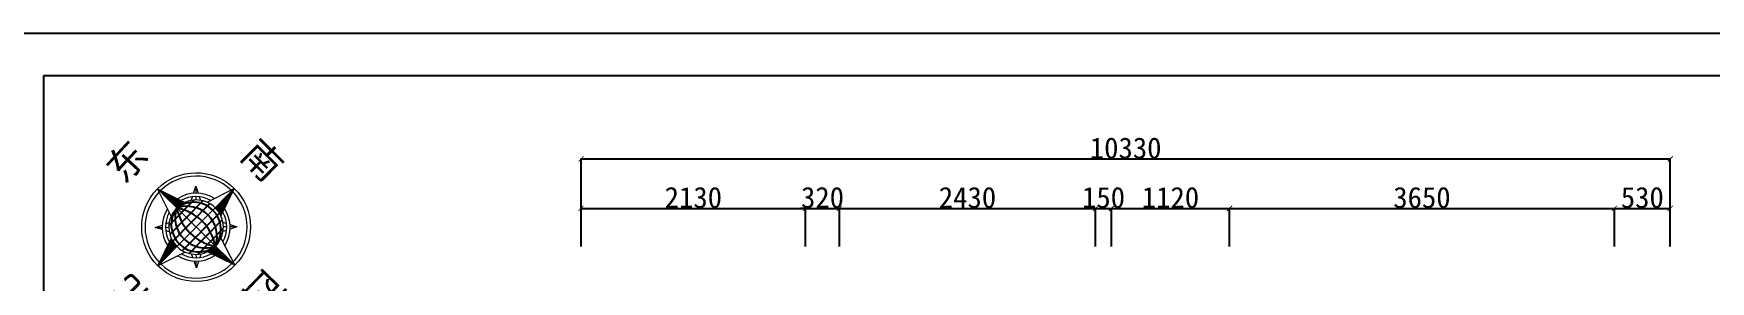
# Model space of a CAD drawing. Header units: millimetres. Extents: x -113526 to 211532, y -79714 to 28306.
# Drawn here: x 150122 to 166026, y -2629 to -278 of the extents above; entities that cross this region are included whole.
import ezdxf

# ---------------------------------------------------------------- set-up
doc = ezdxf.new("R2010")
doc.units = ezdxf.units.MM
doc.header["$PDMODE"] = 35
for name, color, linetype in [('10线框', 8, 'Continuous'), ('填充', 8, 'Continuous'), ('文字说明', 4, 'Continuous')]:
    doc.layers.add(name, color=color, linetype=linetype)
doc.layers.add('内线', color=8, linetype='Continuous', lineweight=9)
doc.layers.add('外线', color=4, linetype='Continuous', lineweight=15)
doc.styles.add('宋体', font='', dxfattribs={"width": 0.7})
doc.styles.add('标准', font='simhei.ttf')
doc.styles.get('宋体').set_extended_font_data('新宋体')
doc.dimstyles.new('50', dxfattribs={"dimtxt": 120, "dimasz": 50, "dimexe": 1, "dimexo": 1, "dimgap": 1, "dimtad": 1, "dimdec": 0, "dimtxsty": '标准', "dimblk": 'ARCHTICK', "dimcen": 0, "dimdle": 1, "dimclrd": 157, "dimclre": 157, "dimclrt": 40, "dimadec": 0, "dimazin": 0, "dimtfac": 1, "dimtdec": 0, "dimtix": 1, "dimtmove": 2, "dimatfit": 3, "dimldrblk": 'DOT', "dimfxl": 100, "dimarcsym": 0})

# ---------------------------------------------------------------- blocks, each defined once
blk = doc.blocks.new('图框')
at = {"layer": '10线框', "color": 4}
blk.add_lwpolyline([(320670, -86662), (301520, -86662), (301520, -100262), (320670, -100262)], close=True, dxfattribs=at)
blk = doc.blocks.new('*X105')
at = {"color": 0, "linetype": 'ByBlock'}
for p, q in [((-215.75, 162.49), (-215.747, 162.49)), ((-215.75, 162.48), (-215.743, 162.48)), ((-215.75, 162.47), (-215.74, 162.47)), ((-215.75, 162.46), (-215.737, 162.46)), ((-215.75, 162.45), (-215.733, 162.45)), ((-215.75, 162.44), (-215.73, 162.44)), ((-215.75, 162.43), (-215.727, 162.43)), ((-215.75, 162.42), (-215.723, 162.42)), ((-215.75, 162.41), (-215.72, 162.41)), ((-215.75, 162.4), (-215.717, 162.4)), ((-215.75, 162.39), (-215.713, 162.39)), ((-215.75, 162.38), (-215.71, 162.38)), ((-215.75, 162.37), (-215.707, 162.37)), ((-215.75, 162.36), (-215.703, 162.36)), ((-215.75, 162.35), (-215.7, 162.35)), ((-215.75, 162.34), (-215.697, 162.34)), ((-215.75, 162.33), (-215.693, 162.33)), ((-215.75, 162.32), (-215.69, 162.32)), ((-215.75, 162.31), (-215.687, 162.31)), ((-215.75, 162.3), (-215.683, 162.3)), ((-215.75, 162.29), (-215.68, 162.29)), ((-215.75, 162.28), (-215.677, 162.28)), ((-215.75, 162.27), (-215.673, 162.27)), ((-215.75, 162.26), (-215.67, 162.26)), ((-215.75, 162.25), (-215.667, 162.25))]:
    blk.add_line(p, q, dxfattribs=at)
blk = doc.blocks.new('A$C2CD672AE')
at = {"layer": '内线'}
for p, q in [((1439, 2139), (1490, 716)), ((1073, 1791), (1139, 1730)), ((1828, 1818), (1767, 1753)), ((1171, 1700), (1204, 1670)), ((1737, 1720), (1707, 1688)), ((2175, 1453), (753, 1402)), ((1101, 1037), (1161, 1102)), ((1192, 1134), (1222, 1167)), ((1757, 1155), (1725, 1185)), ((1855, 1064), (1790, 1124))]:
    blk.add_line(p, q, dxfattribs=at)
blk.add_ellipse((1464, 1427), major_axis=(711, 26), ratio=1, start_param=3.141978264177717, end_param=9.425163571357302, dxfattribs=at)
at = {"layer": '填充'}
for p, q in [((1150, 1594), (1766, 1616)), ((1219, 1686), (1690, 1703)), ((1117, 1504), (1805, 1529)), ((1123, 1326), (1812, 1351)), ((1163, 1239), (1779, 1261)), ((1239, 1152), (1709, 1169))]:
    blk.add_line(p, q, dxfattribs=at)
for centre, major_axis, start_param, end_param in [((1512, 1429), (359, 13), 1.703934, 4.579254), ((1638, 1434), (396, 14), 2.024394, 4.258792), ((1978, 1446), (624, 23), 2.535824, 3.747363), ((1417, 1426), (359, 13), -1.437658, 1.437662), ((1291, 1421), (396, 14), -1.117199, 1.117198), ((951, 1409), (624, 23), -0.605771, 0.605769)]:
    blk.add_ellipse(centre, major_axis=major_axis, ratio=1, start_param=start_param, end_param=end_param, dxfattribs=at)
at = {"layer": '外线', "color": 4}
for p, q in [((1326, 1755), (1439, 2139)), ((1439, 2139), (1578, 1764)), ((1119, 1708), (1073, 1791)), ((1073, 1791), (1160, 1752)), ((1745, 1773), (1828, 1818)), ((1828, 1818), (1788, 1732)), ((753, 1402), (1127, 1542)), ((1166, 1621), (1142, 1665)), ((1204, 1732), (1249, 1711)), ((1658, 1726), (1702, 1749)), ((1768, 1688), (1748, 1642)), ((1792, 1566), (2175, 1453)), ((1136, 1289), (753, 1402)), ((2175, 1453), (1801, 1313)), ((1101, 1037), (1140, 1123)), ((1160, 1167), (1181, 1212)), ((1270, 1129), (1226, 1105)), ((1602, 1100), (1490, 716)), ((1724, 1123), (1679, 1144)), ((1762, 1233), (1786, 1190)), ((1855, 1064), (1769, 1103)), ((1810, 1147), (1855, 1064)), ((1184, 1082), (1101, 1037)), ((1490, 716), (1350, 1090))]:
    blk.add_line(p, q, dxfattribs=at)
for major_axis, start_param, end_param in [((667, 24), 1.593102, 3.119284), ((667, 24), 0.022306, 1.548488), ((444, 16), 1.779546, 2.932844), ((400, 14), 1.84607, 2.866322), ((356, 13), 3.142587, 9.425772), ((444, 16), 0.208747, 1.362046), ((400, 14), 0.275272, 1.295524), ((667, 24), 3.163899, 4.690082), ((444, 16), 3.350341, 4.503639), ((667, 24), -1.548489, -0.022306), ((444, 16), -1.362047, -0.208749), ((400, 14), -1.295523, -0.275271), ((400, 14), 3.416861, 4.437113)]:
    blk.add_ellipse((1464, 1427), major_axis=major_axis, ratio=1, start_param=start_param, end_param=end_param, dxfattribs=at)
at = {"layer": '填充', "zscale": 1423.198896863453}
for p, xscale, yscale, rotation in [((316625, -217920), 1423.198923259011, 1423.198883873476, 2.064354803936039), ((220812, 316588), 1423.198883873476, 1423.198923259011, 92.06435480393606), ((-217884, -313734), 1423.198883873496, 1423.198923259011, 272.064354803936), ((-313697, 220775), 1423.198923259011, 1423.198883873476, 182.064354803936)]:
    blk.add_blockref('*X105', p, dxfattribs=dict(at, xscale=xscale, yscale=yscale, rotation=rotation))
at = {"layer": '文字说明', "color": 4, "style": '宋体'}
for s, rotation, p in [('东', 3.7854, (1155, 2475)), ('北', 91.7842, (426, 1098)), ('南', 271.9394, (2505, 1716)), ('西', 182.5946, (1780, 404))]:
    blk.add_text(s, height=370, rotation=rotation, dxfattribs=at).set_placement(p)
blk = doc.blocks.new('_ArchTick')
at = {"color": 0, "linetype": 'ByBlock', "const_width": 0.15}
blk.add_lwpolyline([(-0.5, -0.5), (0.5, 0.5)], dxfattribs=at)
blk = doc.blocks.new('*D304')
at = {"color": 157, "lineweight": -2, "ltscale": 200, "transparency": 16777216}
for p, q in [((155314, -1936), (157446, -1936)), ((155315, -2299), (155315, -1935)), ((157445, -2299), (157445, -1935))]:
    blk.add_line(p, q, dxfattribs=at)
at = {"layer": 'Defpoints', "color": 0, "ltscale": 200, "transparency": 16777216}
for p in [(157445, -1936), (155315, -2300), (157445, -2300)]:
    blk.add_point(p, dxfattribs=at)
at = {"color": 157, "lineweight": -2, "ltscale": 200, "transparency": 16777216, "xscale": 50, "yscale": 50, "zscale": 50, "rotation": 180}
blk.add_blockref('_ArchTick', (155315, -1936), dxfattribs=at)
at = {"color": 157, "lineweight": -2, "ltscale": 200, "transparency": 16777216, "xscale": 50, "yscale": 50, "zscale": 50}
blk.add_blockref('_ArchTick', (157445, -1936), dxfattribs=at)
at = {"color": 2, "ltscale": 200, "transparency": 16777216, "insert": (156380, -1834), "char_height": 200, "attachment_point": 5, "style": '标准'}
blk.add_mtext('2130', dxfattribs=at)
blk = doc.blocks.new('_Dot')
at = {"color": 0, "linetype": 'ByBlock', "lineweight": -2}
blk.add_line((-0.5, 0), (-1, 0), dxfattribs=at)
at = {"color": 0, "linetype": 'ByBlock', "const_width": 0.5}
blk.add_lwpolyline([(-0.25, 0, 1), (0.25, 0, 1)], format="xyb", close=True, dxfattribs=at)
blk = doc.blocks.new('DOT')
at = {"color": 0, "linetype": 'ByBlock'}
blk.add_line((-0.35, 0), (-1, 0), dxfattribs=at)
at = {"color": 0, "linetype": 'ByBlock', "const_width": 0.35}
blk.add_lwpolyline([(-0.175, 0, 1), (0.175, 0, 1)], format="xyb", close=True, dxfattribs=at)
blk = doc.blocks.new('*D305')
at = {"color": 157, "lineweight": -2, "ltscale": 200, "transparency": 16777216}
for p, q in [((157445, -1936), (157395, -1936)), ((157445, -2299), (157445, -1935)), ((157445, -1936), (157765, -1936)), ((157765, -2299), (157765, -1935)), ((157765, -1936), (157815, -1936))]:
    blk.add_line(p, q, dxfattribs=at)
at = {"layer": 'Defpoints', "color": 0, "ltscale": 200, "transparency": 16777216}
for p in [(157765, -1936), (157445, -2300), (157765, -2300)]:
    blk.add_point(p, dxfattribs=at)
at = {"color": 157, "lineweight": -2, "ltscale": 200, "transparency": 16777216, "xscale": 50, "yscale": 50, "zscale": 50}
blk.add_blockref('_ArchTick', (157445, -1936), dxfattribs=at)
at = {"color": 157, "lineweight": -2, "ltscale": 200, "transparency": 16777216, "xscale": 50, "yscale": 50, "zscale": 50, "rotation": 180}
blk.add_blockref('_ArchTick', (157765, -1936), dxfattribs=at)
at = {"color": 2, "ltscale": 200, "transparency": 16777216, "insert": (157605, -1834), "char_height": 200, "attachment_point": 5, "style": '标准'}
blk.add_mtext('320', dxfattribs=at)
blk = doc.blocks.new('*D306')
at = {"color": 157, "lineweight": -2, "ltscale": 200, "transparency": 16777216}
for p, q in [((157764, -1936), (160196, -1936)), ((157765, -2299), (157765, -1935)), ((160195, -2299), (160195, -1935))]:
    blk.add_line(p, q, dxfattribs=at)
at = {"layer": 'Defpoints', "color": 0, "ltscale": 200, "transparency": 16777216}
for p in [(160195, -1936), (157765, -2300), (160195, -2300)]:
    blk.add_point(p, dxfattribs=at)
at = {"color": 157, "lineweight": -2, "ltscale": 200, "transparency": 16777216, "xscale": 50, "yscale": 50, "zscale": 50, "rotation": 180}
blk.add_blockref('_ArchTick', (157765, -1936), dxfattribs=at)
at = {"color": 157, "lineweight": -2, "ltscale": 200, "transparency": 16777216, "xscale": 50, "yscale": 50, "zscale": 50}
blk.add_blockref('_ArchTick', (160195, -1936), dxfattribs=at)
at = {"color": 2, "ltscale": 200, "transparency": 16777216, "insert": (158980, -1834), "char_height": 200, "attachment_point": 5, "style": '标准'}
blk.add_mtext('2430', dxfattribs=at)
blk = doc.blocks.new('*D307')
at = {"color": 157, "lineweight": -2, "ltscale": 200, "transparency": 16777216}
for p, q in [((160195, -1936), (160145, -1936)), ((160195, -2299), (160195, -1935)), ((160195, -1936), (160345, -1936)), ((160345, -2299), (160345, -1935)), ((160345, -1936), (160395, -1936))]:
    blk.add_line(p, q, dxfattribs=at)
at = {"layer": 'Defpoints', "color": 0, "ltscale": 200, "transparency": 16777216}
for p in [(160345, -1936), (160195, -2300), (160345, -2300)]:
    blk.add_point(p, dxfattribs=at)
at = {"color": 157, "lineweight": -2, "ltscale": 200, "transparency": 16777216, "xscale": 50, "yscale": 50, "zscale": 50}
blk.add_blockref('_ArchTick', (160195, -1936), dxfattribs=at)
at = {"color": 157, "lineweight": -2, "ltscale": 200, "transparency": 16777216, "xscale": 50, "yscale": 50, "zscale": 50, "rotation": 180}
blk.add_blockref('_ArchTick', (160345, -1936), dxfattribs=at)
at = {"color": 2, "ltscale": 200, "transparency": 16777216, "insert": (160270, -1834), "char_height": 200, "attachment_point": 5, "style": '标准'}
blk.add_mtext('150', dxfattribs=at)
blk = doc.blocks.new('*D308')
at = {"color": 157, "lineweight": -2, "ltscale": 200, "transparency": 16777216}
for p, q in [((160344, -1936), (161466, -1936)), ((160345, -2299), (160345, -1935)), ((161465, -2299), (161465, -1935))]:
    blk.add_line(p, q, dxfattribs=at)
at = {"layer": 'Defpoints', "color": 0, "ltscale": 200, "transparency": 16777216}
for p in [(161465, -1936), (160345, -2300), (161465, -2300)]:
    blk.add_point(p, dxfattribs=at)
at = {"color": 157, "lineweight": -2, "ltscale": 200, "transparency": 16777216, "xscale": 50, "yscale": 50, "zscale": 50, "rotation": 180}
blk.add_blockref('_ArchTick', (160345, -1936), dxfattribs=at)
at = {"color": 157, "lineweight": -2, "ltscale": 200, "transparency": 16777216, "xscale": 50, "yscale": 50, "zscale": 50}
blk.add_blockref('_ArchTick', (161465, -1936), dxfattribs=at)
at = {"color": 2, "ltscale": 200, "transparency": 16777216, "insert": (160905, -1834), "char_height": 200, "attachment_point": 5, "style": '标准'}
blk.add_mtext('1120', dxfattribs=at)
blk = doc.blocks.new('*D309')
at = {"color": 157, "lineweight": -2, "ltscale": 200, "transparency": 16777216}
for p, q in [((161464, -1936), (165116, -1936)), ((161465, -2299), (161465, -1935)), ((165115, -2299), (165115, -1935))]:
    blk.add_line(p, q, dxfattribs=at)
at = {"layer": 'Defpoints', "color": 0, "ltscale": 200, "transparency": 16777216}
for p in [(165115, -1936), (161465, -2300), (165115, -2300)]:
    blk.add_point(p, dxfattribs=at)
at = {"color": 157, "lineweight": -2, "ltscale": 200, "transparency": 16777216, "xscale": 50, "yscale": 50, "zscale": 50, "rotation": 180}
blk.add_blockref('_ArchTick', (161465, -1936), dxfattribs=at)
at = {"color": 157, "lineweight": -2, "ltscale": 200, "transparency": 16777216, "xscale": 50, "yscale": 50, "zscale": 50}
blk.add_blockref('_ArchTick', (165115, -1936), dxfattribs=at)
at = {"color": 2, "ltscale": 200, "transparency": 16777216, "insert": (163290, -1834), "char_height": 200, "attachment_point": 5, "style": '标准'}
blk.add_mtext('3650', dxfattribs=at)
blk = doc.blocks.new('*D310')
at = {"color": 157, "lineweight": -2, "ltscale": 200, "transparency": 16777216}
for p, q in [((165114, -1936), (165646, -1936)), ((165115, -2299), (165115, -1935)), ((165645, -2299), (165645, -1935))]:
    blk.add_line(p, q, dxfattribs=at)
at = {"layer": 'Defpoints', "color": 0, "ltscale": 200, "transparency": 16777216}
for p in [(165645, -1936), (165115, -2300), (165645, -2300)]:
    blk.add_point(p, dxfattribs=at)
at = {"color": 157, "lineweight": -2, "ltscale": 200, "transparency": 16777216, "xscale": 50, "yscale": 50, "zscale": 50, "rotation": 180}
blk.add_blockref('_ArchTick', (165115, -1936), dxfattribs=at)
at = {"color": 157, "lineweight": -2, "ltscale": 200, "transparency": 16777216, "xscale": 50, "yscale": 50, "zscale": 50}
blk.add_blockref('_ArchTick', (165645, -1936), dxfattribs=at)
at = {"color": 2, "ltscale": 200, "transparency": 16777216, "insert": (165380, -1834), "char_height": 200, "attachment_point": 5, "style": '标准'}
blk.add_mtext('530', dxfattribs=at)
blk = doc.blocks.new('*D311')
at = {"color": 157, "lineweight": -2, "ltscale": 200, "transparency": 16777216}
for p, q in [((155314, -1467), (165646, -1467)), ((155315, -2299), (155315, -1466)), ((165645, -2299), (165645, -1466))]:
    blk.add_line(p, q, dxfattribs=at)
at = {"layer": 'Defpoints', "color": 0, "ltscale": 200, "transparency": 16777216}
for p in [(165645, -1467), (155315, -2300), (165645, -2300)]:
    blk.add_point(p, dxfattribs=at)
at = {"color": 157, "lineweight": -2, "ltscale": 200, "transparency": 16777216, "xscale": 50, "yscale": 50, "zscale": 50, "rotation": 180}
blk.add_blockref('_ArchTick', (155315, -1467), dxfattribs=at)
at = {"color": 157, "lineweight": -2, "ltscale": 200, "transparency": 16777216, "xscale": 50, "yscale": 50, "zscale": 50}
blk.add_blockref('_ArchTick', (165645, -1467), dxfattribs=at)
at = {"color": 2, "ltscale": 200, "transparency": 16777216, "insert": (160480, -1365), "char_height": 200, "attachment_point": 5, "style": '标准'}
blk.add_mtext('10330', dxfattribs=at)

msp = doc.modelspace()

# ---------------------------------------------------------------- linework, layer by layer
at = {"layer": '10线框'}
for p, q in [((150217.4, -679.6), (150217.4, -16721.6)), ((172732.5, -679.6), (150217.4, -679.6))]:
    msp.add_line(p, q, dxfattribs=at)

# ---------------------------------------------------------------- block references
at = {"xscale": 1.238710232719313, "yscale": 1.238710232704761, "zscale": 1.238710232707264}
msp.add_blockref('图框', (-223881.8, 107071.6), dxfattribs=at)
at = {"ltscale": 5, "xscale": 0.7250825573116804, "yscale": 0.7250825400114991, "zscale": 0.7250825279308203, "rotation": 43.33838638122501}
msp.add_blockref('A$C2CD672AE', (151602, -3595.2), dxfattribs=at)

# ---------------------------------------------------------------- dimensions: what is measured, and where the dimension line sits
at = {"ltscale": 200}
for base, p1, p2, picture, middle in [((165645.1, -1467.2), (155315.1, -2299.7), (165645.1, -2299.7), '*D311', (160480.1, -1365.1)), ((157445.1, -1936.4), (155315.1, -2299.7), (157445.1, -2299.7), '*D304', (156380.1, -1834.3)), ((157765.1, -1936.4), (157445.1, -2299.7), (157765.1, -2299.7), '*D305', (157605.1, -1834.3)), ((160195.1, -1936.4), (157765.1, -2299.7), (160195.1, -2299.7), '*D306', (158980.1, -1834.3)), ((160345.1, -1936.4), (160195.1, -2299.7), (160345.1, -2299.7), '*D307', (160270.1, -1834.3)), ((161465.1, -1936.4), (160345.1, -2299.7), (161465.1, -2299.7), '*D308', (160905.1, -1834.3)), ((165115.1, -1936.4), (161465.1, -2299.7), (165115.1, -2299.7), '*D309', (163290.1, -1834.3)), ((165645.1, -1936.4), (165115.1, -2299.7), (165645.1, -2299.7), '*D310', (165380.1, -1834.3))]:
    dim = msp.add_linear_dim(base=base, p1=p1, p2=p2, angle=180, dimstyle='50', override={"dimtxt": 200, "dimclrt": 2, "dimldrblk": 'DOT'}, dxfattribs=at)
    dim.commit()
    dim.dimension.update_dxf_attribs({"geometry": picture, "text_midpoint": middle})

doc.saveas('drawing.dxf')
